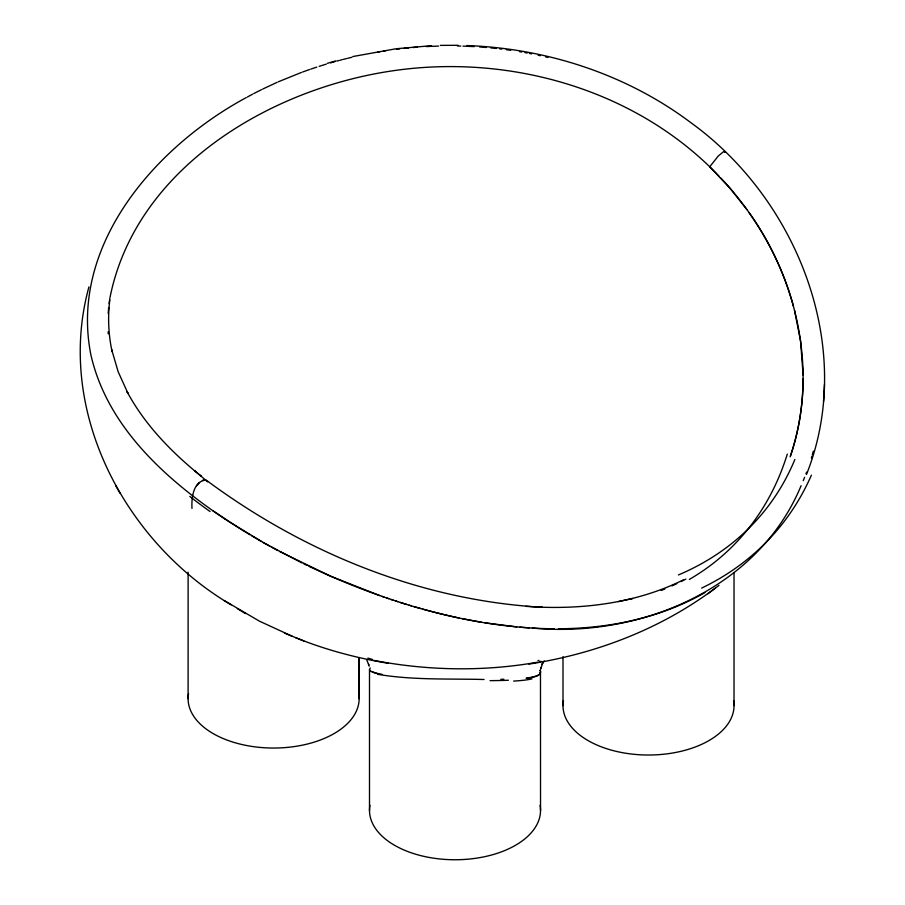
<?xml version="1.0" encoding="UTF-8"?>
<svg xmlns="http://www.w3.org/2000/svg" width="905" height="905" viewBox="0 0 905 905"><rect width="100%" height="100%" fill="white"/><g stroke="black" fill="none" stroke-linecap="round" stroke-linejoin="round"><path stroke-width="1.36" d="M188.104 698.671L188.116 572.175M369.5 810.382L369.5 669.598L370.236 667.935M563.001 705.651L563.001 656.679M191.984 508.406C191.396 497.693 193.24 481.29 206.057 480.012C303.175 552.22 420.791 600.592 542.287 607.266L525.862 606.35M803.108 378.799C802.984 404.942 798.844 431.085 790.484 455.871M466.991 45.544C547.106 48.451 626.894 74.47 691.137 122.876C797.769 199.982 856.458 348.459 806.57 474.288M823.527 401.594L824.466 384.523M540.534 810.382L540.477 671.521M540.195 673.071L540.534 671.974M108.193 313.447L108.668 307.564M109.777 299.996C107.695 317.191 108.43 334.737 112.107 351.672L111.688 349.692L118.182 371.785L127.91 393.256L127.062 391.718C144.947 425.033 171.882 452.545 201.102 476.121L194.507 470.724L195.435 471.482M109.12 303.627L109.799 298.684M109.958 297.7C136.01 167.278 271.251 87.955 394.388 70.567C510.827 53.859 636.86 89.878 718.966 176.079M724.747 152.391L724.634 151.407L723.299 151.87L718.355 155.92L709.712 166.792L729.668 187.833L746.942 209.621M540.511 672.2L540.308 672.856M88.939 286.908C54.945 410.169 124.415 541.971 231.182 604.845M540.647 669.157L542.627 663.286L542.027 664.406L544.222 660.899M540.873 668.195L541.122 667.177M812.339 454.729L813.357 451.165M811.378 458.066L811.909 456.278M790.156 456.821C818.335 374.942 798.629 281.964 748.978 212.471M805.959 473.847L806.615 472.127M804.624 477.274L803.244 480.668M801.095 485.691C758.22 589.359 639.066 638.297 532.366 628.059M196.6 485.827L199.462 482.467M528.871 664.1C595.75 653.863 661.001 628.941 715.267 588.159M707.902 593.737L719 585.354M246.183 97.638C155.581 146.429 68.871 245.255 90.953 355.156C106.451 422.85 159.042 472.953 214.078 511.597M704.893 592.594C660.616 618.036 609.144 628.545 558.43 628.76M247.269 97.061L252.687 94.154M681.058 581.576L685.854 579.11M253.773 93.577L261.477 89.663M262.586 89.12L277.179 82.298M672.064 585.886L676.793 583.691M683.456 579.833C639.564 601.633 589.822 608.873 541.213 607.198M278.321 81.801L301.422 72.445M661.193 590.49L664.87 589.019M202.369 480.385L204.971 479.74M302.598 72.027L309.657 69.493M310.845 69.097L316.795 67.106M319.182 66.337L326.366 64.097M327.418 63.305L335.834 60.873M330.585 62.852L334.816 61.653M336.943 61.065L339.07 60.488M539.278 661.77L540.998 661.317M340.133 60.216L342.26 59.651M343.334 59.379L346.536 58.576M347.611 58.305L351.898 57.275M537.491 662.211C483.609 671.782 427.454 670.741 373.765 660.367M352.848 56.54L396.22 48.734L431.493 45.691M618.262 601.633L632.561 598.51L630.955 598.861M377.883 52.026L380.066 51.664M383.347 51.144L385.53 50.804M396.503 49.277L399.806 48.881M404.207 48.384L408.619 47.931M413.042 47.524L417.465 47.173M426.323 46.585L430.769 46.37M431.877 46.325L438.54 46.087M503.859 679.236L500.895 679.316M440.362 45.374L458.111 45.307M484.051 679.497C448.642 678.592 412.804 680.255 377.758 674.327M554.267 628.76C509.809 628.5 465.623 621 422.839 609.156M457.432 45.997L460.769 46.076M462.998 46.132L474.118 46.619M529.255 627.878L519.866 627.165M479.673 46.97L486.336 47.49M490.77 47.897L496.313 48.474M516.721 626.882L484.899 622.821M499.628 48.847L501.845 49.108M506.268 49.685L510.68 50.295M481.675 622.301L462.251 618.681M519.504 51.676L521.699 52.049M524.99 52.637L527.185 53.033M388.121 663.297C356.468 657.98 325.223 649.756 295.494 637.595M529.38 53.452L531.574 53.881M459.005 618.002C407.114 606.983 356.819 589.019 308.933 566.304M538.124 55.228L540.308 55.703M545.749 56.947L547.921 57.468M371.163 659.677L372.441 660.017M420.554 608.522L413.721 606.554M409.162 605.196L411.447 605.886M406.888 604.506L400.067 602.379M395.519 600.92L397.793 601.655M390.971 599.427L393.245 600.173M386.435 597.9L388.698 598.669M381.899 596.338L384.161 597.119M379.636 595.535L330.597 576.191L279.679 551.564M224.202 600.535L259.475 621.181L292.281 636.272M284.475 633.115L303.775 640.944M307.18 565.467L303.684 563.781M301.942 562.921L264.532 543.249L228.818 521.552M278.005 550.659L271.319 547.027M269.656 546.122L263.072 542.423M261.432 541.484L251.59 535.749M249.927 534.753L240.051 528.724M237.348 608.624L245.334 613.545M239.237 528.215L212.562 510.533M228.422 521.303L225.266 519.221M224.881 518.961L221.374 516.608M220.978 516.348L218.286 514.504M217.901 514.244L214.462 511.868M200.209 475.385L207.55 481.867M370.654 671.521L369.5 669.598M720.471 177.663C754.668 213.84 780.449 258.197 793.481 306.331M115.84 485.861L119.89 493.044M366.74 659.779L369.195 666.182M794.5 310.189L800.574 340.993L803.108 375.077M368.754 664.202L368.901 664.779M108.125 331.897L108.238 333.832M359.115 657.743L359.127 698.671L359.127 657.98M734.023 572.944L734.023 705.651M210.084 511.54A365.699 184.179 19 0 1 189.824 496.415M811.412 475.159A406.707 299.091 41 0 1 701.635 588.092M787.305 454.072A385.915 283.887 46.4 0 1 689.372 579.404M794.862 459.491A386.254 282.417 38.1 0 1 678.422 574.947M372.43 659.428A117.175 25.272 -1.9 0 1 367.928 658.127M538.95 660.379A120.772 26.946 3.8 0 1 537.966 660.627M733.57 700.549A85.511 49.368 0 0 1 648.512 755.019A85.511 49.368 0 0 1 563.453 700.549M358.674 693.569A85.511 49.368 0 0 1 273.615 748.039A85.511 49.368 0 0 1 188.557 693.569M382.057 674.327A108.634 13.36 -3.5 0 1 371.808 671.431M379.387 674.135A109.132 13.62 -3.8 0 1 371.344 671.465M540.014 670.3A107.129 14.141 5.3 0 1 540.534 671.521A107.378 14.197 5.1 0 0 540.127 670.311M526.077 678.173A108.487 14.288 5.9 0 0 540.285 673.082A108.555 14.322 6 0 1 526.733 678.298M532.016 678.841A96.202 11.629 4.6 0 1 513.61 681.08M508.406 680.243A82.932 6.81 2.2 0 1 490.069 680.639M540.07 805.28A85.511 49.368 0 0 1 455.023 859.75A85.511 49.368 0 0 1 369.964 805.28"/></g></svg>
